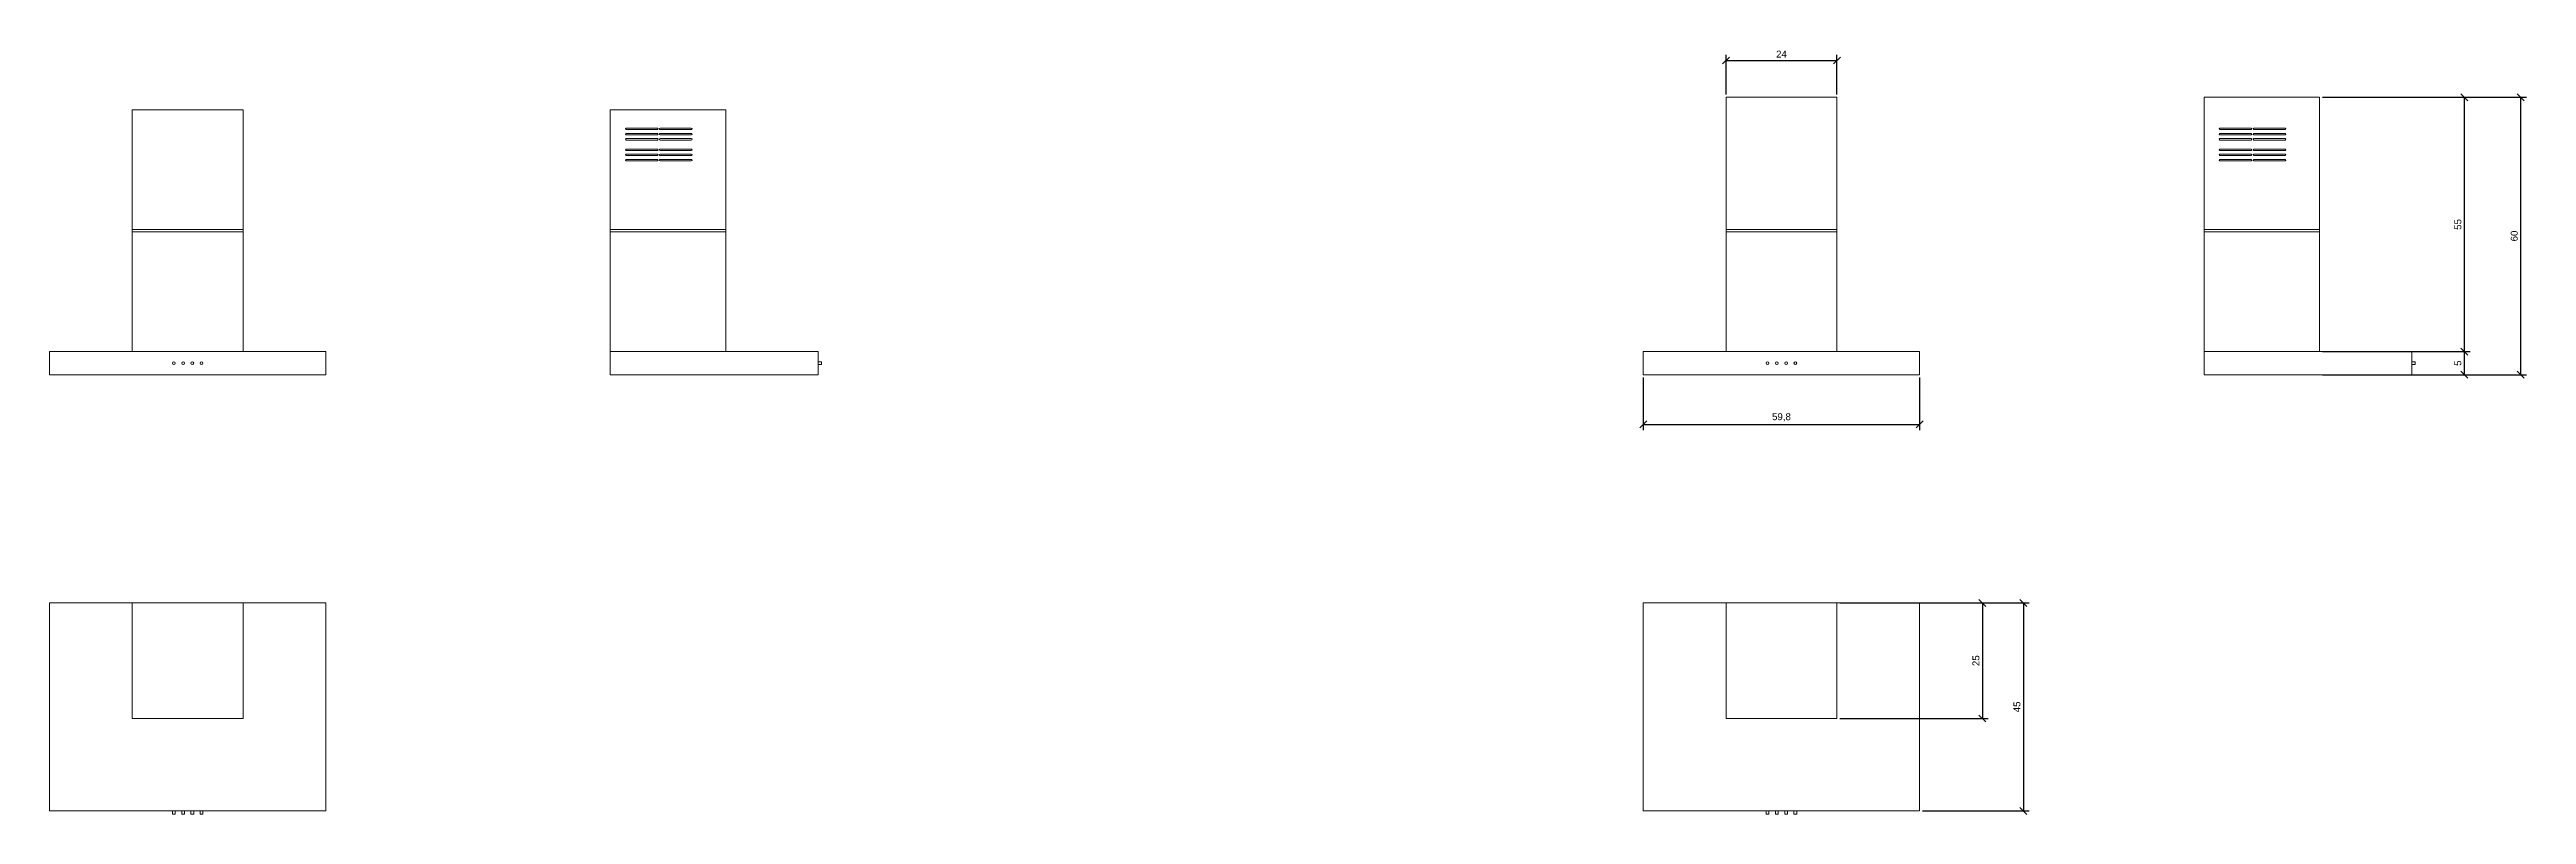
# Model space of a CAD drawing. Header units: millimetres. Extents: x 2812 to 3348, y 1689 to 1854.
import ezdxf

# ---------------------------------------------------------------- set-up
doc = ezdxf.new("R2010")
doc.units = ezdxf.units.MM
for name, color, linetype, lineweight in [('L_OGGETTI', 7, 'Continuous', 20), ('L_PIANTA PROSP', 7, 'Continuous', 20), ('L_QUOTE', 7, 'Continuous', 0)]:
    doc.layers.add(name, color=color, linetype=linetype, lineweight=lineweight)
doc.styles.get("Standard").update_dxf_attribs({"font": 'arial.ttf'})
doc.dimstyles.new('ISO-25', dxfattribs={"dimtxt": 2.5, "dimasz": 2.5, "dimexe": 1.25, "dimexo": 0.625, "dimtad": 1, "dimtxsty": 'Standard', "dimcen": 2.5, "dimadec": 0, "dimazin": 0, "dimtfac": 1, "dimtmove": 0, "dimatfit": 3, "dimfxl": 1, "dimarcsym": 0})

# ---------------------------------------------------------------- blocks, each defined once
blk = doc.blocks.new('_Oblique')
at = {"color": 0, "linetype": 'ByBlock', "lineweight": -2}
blk.add_line((-0.5, -0.5), (0.5, 0.5), dxfattribs=at)
blk = doc.blocks.new('*D1')
at = {"layer": 'Defpoints', "color": 0, "transparency": 16777216}
for p in [(3156.5, 1784.11), (3216.3, 1784.11), (3216.3, 1773.36)]:
    blk.add_point(p, dxfattribs=at)
at = {"layer": 'L_QUOTE', "color": 0, "lineweight": -2, "transparency": 16777216}
for p, q in [((3156.5, 1783.49), (3156.5, 1772.11)), ((3216.3, 1783.49), (3216.3, 1772.11)), ((3156.5, 1773.36), (3216.3, 1773.36))]:
    blk.add_line(p, q, dxfattribs=at)
at = {"layer": 'L_QUOTE', "color": 0, "lineweight": -2, "transparency": 16777216, "xscale": 1.5, "yscale": 1.5, "zscale": 1.5, "rotation": 180}
blk.add_blockref('_Oblique', (3156.5, 1773.36), dxfattribs=at)
at = {"layer": 'L_QUOTE', "color": 0, "lineweight": -2, "transparency": 16777216, "xscale": 1.5, "yscale": 1.5, "zscale": 1.5}
blk.add_blockref('_Oblique', (3216.3, 1773.36), dxfattribs=at)
at = {"layer": 'L_QUOTE', "color": 0, "transparency": 16777216, "insert": (3186.4, 1774.89), "char_height": 1.5, "attachment_point": 5}
blk.add_mtext('59,8', dxfattribs=at)
blk = doc.blocks.new('*D3')
at = {"layer": 'Defpoints', "color": 0, "transparency": 16777216}
for p in [(3322.86, 1789.11), (3322.86, 1784.11), (3334.19, 1784.11)]:
    blk.add_point(p, dxfattribs=at)
at = {"layer": 'L_QUOTE', "color": 0, "lineweight": -2, "transparency": 16777216}
for p, q in [((3323.49, 1789.11), (3335.44, 1789.11)), ((3334.19, 1789.11), (3334.19, 1784.11)), ((3323.49, 1784.11), (3335.44, 1784.11))]:
    blk.add_line(p, q, dxfattribs=at)
at = {"layer": 'L_QUOTE', "color": 0, "lineweight": -2, "transparency": 16777216, "xscale": 1.5, "yscale": 1.5, "zscale": 1.5}
for p, rotation in [((3334.19, 1789.11), 90), ((3334.19, 1784.11), 270)]:
    blk.add_blockref('_Oblique', p, dxfattribs=dict(at, rotation=rotation))
at = {"layer": 'L_QUOTE', "color": 0, "transparency": 16777216, "insert": (3332.8, 1786.61), "char_height": 1.5, "attachment_point": 5, "rotation": 90}
blk.add_mtext('5', dxfattribs=at)
blk = doc.blocks.new('*D7')
at = {"layer": 'Defpoints', "color": 0, "transparency": 16777216}
for p in [(3198.4, 1852.07), (3174.4, 1844.11), (3198.4, 1844.11)]:
    blk.add_point(p, dxfattribs=at)
at = {"layer": 'L_QUOTE', "color": 0, "lineweight": -2, "transparency": 16777216}
for p, q in [((3174.4, 1844.74), (3174.4, 1853.32)), ((3174.4, 1852.07), (3198.4, 1852.07)), ((3198.4, 1844.74), (3198.4, 1853.32))]:
    blk.add_line(p, q, dxfattribs=at)
at = {"layer": 'L_QUOTE', "color": 0, "lineweight": -2, "transparency": 16777216, "xscale": 1.5, "yscale": 1.5, "zscale": 1.5, "rotation": 180}
blk.add_blockref('_Oblique', (3174.4, 1852.07), dxfattribs=at)
at = {"layer": 'L_QUOTE', "color": 0, "lineweight": -2, "transparency": 16777216, "xscale": 1.5, "yscale": 1.5, "zscale": 1.5}
blk.add_blockref('_Oblique', (3198.4, 1852.07), dxfattribs=at)
at = {"layer": 'L_QUOTE', "color": 0, "transparency": 16777216, "insert": (3186.4, 1853.45), "char_height": 1.5, "attachment_point": 5}
blk.add_mtext('24', dxfattribs=at)
blk = doc.blocks.new('*D8')
at = {"layer": 'Defpoints', "color": 0, "transparency": 16777216}
for p in [(3302.86, 1844.11), (3302.86, 1789.11), (3334.19, 1789.11)]:
    blk.add_point(p, dxfattribs=at)
at = {"layer": 'L_QUOTE', "color": 0, "lineweight": -2, "transparency": 16777216}
for p, q in [((3303.49, 1844.11), (3335.44, 1844.11)), ((3334.19, 1844.11), (3334.19, 1789.11)), ((3303.49, 1789.11), (3335.44, 1789.11))]:
    blk.add_line(p, q, dxfattribs=at)
at = {"layer": 'L_QUOTE', "color": 0, "lineweight": -2, "transparency": 16777216, "xscale": 1.5, "yscale": 1.5, "zscale": 1.5}
for p, rotation in [((3334.19, 1844.11), 90), ((3334.19, 1789.11), 270)]:
    blk.add_blockref('_Oblique', p, dxfattribs=dict(at, rotation=rotation))
at = {"layer": 'L_QUOTE', "color": 0, "transparency": 16777216, "insert": (3332.8, 1816.61), "char_height": 1.5, "attachment_point": 5, "rotation": 90}
blk.add_mtext('55', dxfattribs=at)
blk = doc.blocks.new('*D9')
at = {"layer": 'Defpoints', "color": 0, "transparency": 16777216}
for p in [(3302.86, 1844.11), (3346.4, 1844.11), (3302.86, 1784.11)]:
    blk.add_point(p, dxfattribs=at)
at = {"layer": 'L_QUOTE', "color": 0, "lineweight": -2, "transparency": 16777216}
for p, q in [((3303.49, 1844.11), (3347.65, 1844.11)), ((3346.4, 1784.11), (3346.4, 1844.11)), ((3303.49, 1784.11), (3347.65, 1784.11))]:
    blk.add_line(p, q, dxfattribs=at)
at = {"layer": 'L_QUOTE', "color": 0, "lineweight": -2, "transparency": 16777216, "xscale": 1.5, "yscale": 1.5, "zscale": 1.5}
for p, rotation in [((3346.4, 1844.11), 90), ((3346.4, 1784.11), 270)]:
    blk.add_blockref('_Oblique', p, dxfattribs=dict(at, rotation=rotation))
at = {"layer": 'L_QUOTE', "color": 0, "transparency": 16777216, "insert": (3345.01, 1814.11), "char_height": 1.5, "attachment_point": 5, "rotation": 90}
blk.add_mtext('60', dxfattribs=at)
blk = doc.blocks.new('*D10')
at = {"layer": 'Defpoints', "color": 0, "transparency": 16777216}
for p in [(3216.3, 1734.76), (3216.3, 1689.76), (3238.76, 1689.76)]:
    blk.add_point(p, dxfattribs=at)
at = {"layer": 'L_QUOTE', "color": 0, "lineweight": -2, "transparency": 16777216}
for p, q in [((3216.93, 1734.76), (3240.01, 1734.76)), ((3238.76, 1734.76), (3238.76, 1689.76)), ((3216.93, 1689.76), (3240.01, 1689.76))]:
    blk.add_line(p, q, dxfattribs=at)
at = {"layer": 'L_QUOTE', "color": 0, "lineweight": -2, "transparency": 16777216, "xscale": 1.5, "yscale": 1.5, "zscale": 1.5}
for p, rotation in [((3238.76, 1734.76), 90), ((3238.76, 1689.76), 270)]:
    blk.add_blockref('_Oblique', p, dxfattribs=dict(at, rotation=rotation))
at = {"layer": 'L_QUOTE', "color": 0, "transparency": 16777216, "insert": (3237.37, 1712.26), "char_height": 1.5, "attachment_point": 5, "rotation": 90}
blk.add_mtext('45', dxfattribs=at)
blk = doc.blocks.new('*D11')
at = {"layer": 'Defpoints', "color": 0, "transparency": 16777216}
for p in [(3198.4, 1734.76), (3198.4, 1709.76), (3229.89, 1709.76)]:
    blk.add_point(p, dxfattribs=at)
at = {"layer": 'L_QUOTE', "color": 0, "lineweight": -2, "transparency": 16777216}
for p, q in [((3199.03, 1734.76), (3231.14, 1734.76)), ((3229.89, 1734.76), (3229.89, 1709.76)), ((3199.03, 1709.76), (3231.14, 1709.76))]:
    blk.add_line(p, q, dxfattribs=at)
at = {"layer": 'L_QUOTE', "color": 0, "lineweight": -2, "transparency": 16777216, "xscale": 1.5, "yscale": 1.5, "zscale": 1.5}
for p, rotation in [((3229.89, 1734.76), 90), ((3229.89, 1709.76), 270)]:
    blk.add_blockref('_Oblique', p, dxfattribs=dict(at, rotation=rotation))
at = {"layer": 'L_QUOTE', "color": 0, "transparency": 16777216, "insert": (3228.5, 1722.26), "char_height": 1.5, "attachment_point": 5, "rotation": 90}
blk.add_mtext('25', dxfattribs=at)

msp = doc.modelspace()

# ---------------------------------------------------------------- linework, layer by layer
at = {"layer": 'L_OGGETTI'}
for p, q in [((3174.402, 1789.111), (3174.402, 1844.111)), ((3198.402, 1844.111), (3174.402, 1844.111)), ((3174.402, 1789.111), (3174.402, 1841.411)), ((3198.402, 1844.111), (3198.402, 1841.411)), ((3198.402, 1841.411), (3198.402, 1789.111)), ((3302.863, 1844.111), (3277.863, 1844.111)), ((3277.863, 1844.111), (3277.863, 1841.411)), ((3277.863, 1841.411), (3277.863, 1784.111)), ((3302.863, 1841.411), (3302.863, 1844.111)), ((3302.863, 1841.411), (3302.863, 1789.111)), ((3281.312, 1837.42), (3288.062, 1837.42)), ((3288.062, 1837.12), (3281.312, 1837.12)), ((3281.312, 1836.295), (3288.062, 1836.295)), ((3288.062, 1835.995), (3281.312, 1835.995)), ((3281.312, 1835.17), (3288.062, 1835.17)), ((3288.062, 1834.87), (3281.312, 1834.87)), ((3288.662, 1837.42), (3295.412, 1837.42)), ((3295.412, 1837.12), (3288.662, 1837.12)), ((3288.662, 1836.295), (3295.412, 1836.295)), ((3295.412, 1835.995), (3288.662, 1835.995)), ((3288.662, 1835.17), (3295.412, 1835.17)), ((3295.412, 1834.87), (3288.662, 1834.87)), ((3281.312, 1832.92), (3288.062, 1832.92)), ((3288.062, 1832.62), (3281.312, 1832.62)), ((3281.312, 1831.795), (3288.062, 1831.795)), ((3288.062, 1831.495), (3281.312, 1831.495)), ((3281.312, 1830.67), (3288.062, 1830.67)), ((3288.062, 1830.37), (3281.312, 1830.37)), ((3288.662, 1832.92), (3295.412, 1832.92)), ((3295.412, 1832.62), (3288.662, 1832.62)), ((3288.662, 1831.795), (3295.412, 1831.795)), ((3295.412, 1831.495), (3288.662, 1831.495)), ((3288.662, 1830.67), (3295.412, 1830.67)), ((3295.412, 1830.37), (3288.662, 1830.37)), ((3198.402, 1815.511), (3174.402, 1815.511)), ((3174.402, 1815.511), (3174.402, 1815.011)), ((3174.402, 1815.011), (3198.402, 1815.011)), ((3198.402, 1815.261), (3198.402, 1815.511)), ((3278.863, 1815.511), (3277.863, 1815.511)), ((3278.863, 1815.011), (3277.863, 1815.011)), ((3302.863, 1815.511), (3278.863, 1815.511)), ((3278.863, 1815.011), (3302.863, 1815.011)), ((3156.502, 1789.111), (3216.302, 1789.111)), ((3156.502, 1784.111), (3156.502, 1789.111)), ((3186.402, 1789.111), (3174.402, 1789.111)), ((3216.302, 1784.111), (3216.302, 1789.111)), ((3302.863, 1789.111), (3277.863, 1789.111)), ((3277.863, 1789.111), (3322.863, 1789.111)), ((3322.863, 1789.111), (3322.863, 1784.111)), ((3322.863, 1786.911), (3323.563, 1786.911)), ((3323.563, 1786.311), (3322.863, 1786.311)), ((3323.563, 1786.911), (3323.563, 1786.311)), ((3186.402, 1784.111), (3156.502, 1784.111)), ((3186.402, 1784.111), (3216.302, 1784.111)), ((3277.863, 1784.111), (3322.863, 1784.111)), ((3156.502, 1734.758), (3216.302, 1734.758)), ((3156.502, 1734.758), (3156.502, 1689.758)), ((3174.402, 1734.758), (3174.402, 1709.758)), ((3198.402, 1709.758), (3198.402, 1734.758)), ((3216.302, 1689.758), (3216.302, 1734.758)), ((3174.402, 1709.758), (3198.402, 1709.758)), ((3156.502, 1689.758), (3216.302, 1689.758)), ((3183.102, 1689.758), (3183.102, 1689.058)), ((3183.102, 1689.058), (3183.702, 1689.058)), ((3183.702, 1689.058), (3183.702, 1689.758)), ((3185.102, 1689.758), (3185.102, 1689.058)), ((3185.102, 1689.058), (3185.702, 1689.058)), ((3185.702, 1689.058), (3185.702, 1689.758)), ((3187.102, 1689.758), (3187.102, 1689.058)), ((3187.102, 1689.058), (3187.702, 1689.058)), ((3187.702, 1689.058), (3187.702, 1689.758)), ((3189.102, 1689.758), (3189.102, 1689.058)), ((3189.102, 1689.058), (3189.702, 1689.058)), ((3189.702, 1689.058), (3189.702, 1689.758))]:
    msp.add_line(p, q, dxfattribs=at)
for centre in [(3183.402, 1786.611), (3185.402, 1786.611), (3187.402, 1786.611), (3189.402, 1786.611)]:
    msp.add_circle(centre, 0.3, dxfattribs=at)
for centre, start, end in [((3281.312, 1837.27), 90, 270), ((3281.312, 1836.145), 90, 270), ((3281.312, 1835.02), 90, 270), ((3288.062, 1837.27), 270, 90), ((3288.062, 1836.145), 270, 90), ((3288.062, 1835.02), 270, 90), ((3288.662, 1837.27), 90, 270), ((3288.662, 1836.145), 90, 270), ((3288.662, 1835.02), 90, 270), ((3295.412, 1837.27), 270, 90), ((3295.412, 1836.145), 270, 90), ((3295.412, 1835.02), 270, 90), ((3281.312, 1832.77), 90, 270), ((3281.312, 1831.645), 90, 270), ((3281.312, 1830.52), 90, 270), ((3288.062, 1832.77), 270, 90), ((3288.062, 1831.645), 270, 90), ((3288.062, 1830.52), 270, 90), ((3288.662, 1832.77), 90, 270), ((3288.662, 1831.645), 90, 270), ((3288.662, 1830.52), 90, 270), ((3295.412, 1832.77), 270, 90), ((3295.412, 1831.645), 270, 90), ((3295.412, 1830.52), 270, 90)]:
    msp.add_arc(centre, 0.15, start, end, dxfattribs=at)
at = {"layer": 'L_PIANTA PROSP'}
for p, q in [((2829.441, 1789.111), (2829.441, 1841.411)), ((2829.441, 1841.411), (2853.441, 1841.411)), ((2853.441, 1841.411), (2853.441, 1789.111)), ((2932.902, 1841.411), (2932.902, 1784.111)), ((2932.902, 1841.411), (2957.902, 1841.411)), ((2932.902, 1841.411), (2935.902, 1841.411)), ((2957.902, 1841.411), (2957.902, 1789.111)), ((2936.351, 1837.42), (2943.101, 1837.42)), ((2943.101, 1837.12), (2936.351, 1837.12)), ((2936.351, 1836.295), (2943.101, 1836.295)), ((2943.101, 1835.995), (2936.351, 1835.995)), ((2936.351, 1835.17), (2943.101, 1835.17)), ((2943.101, 1834.87), (2936.351, 1834.87)), ((2943.701, 1837.42), (2950.451, 1837.42)), ((2950.451, 1837.12), (2943.701, 1837.12)), ((2943.701, 1836.295), (2950.451, 1836.295)), ((2950.451, 1835.995), (2943.701, 1835.995)), ((2943.701, 1835.17), (2950.451, 1835.17)), ((2950.451, 1834.87), (2943.701, 1834.87)), ((2936.351, 1832.92), (2943.101, 1832.92)), ((2943.101, 1832.62), (2936.351, 1832.62)), ((2936.351, 1831.795), (2943.101, 1831.795)), ((2943.101, 1831.495), (2936.351, 1831.495)), ((2936.351, 1830.67), (2943.101, 1830.67)), ((2943.101, 1830.37), (2936.351, 1830.37)), ((2943.701, 1832.92), (2950.451, 1832.92)), ((2950.451, 1832.62), (2943.701, 1832.62)), ((2943.701, 1831.795), (2950.451, 1831.795)), ((2950.451, 1831.495), (2943.701, 1831.495)), ((2943.701, 1830.67), (2950.451, 1830.67)), ((2950.451, 1830.37), (2943.701, 1830.37)), ((2853.441, 1815.511), (2829.441, 1815.511)), ((2829.441, 1815.511), (2829.441, 1815.011)), ((2829.441, 1815.011), (2853.441, 1815.011)), ((2853.441, 1815.261), (2853.441, 1815.511)), ((2933.902, 1815.511), (2932.902, 1815.511)), ((2933.902, 1815.011), (2932.902, 1815.011)), ((2957.902, 1815.511), (2933.902, 1815.511)), ((2933.902, 1815.011), (2957.902, 1815.011)), ((2811.541, 1789.111), (2871.341, 1789.111)), ((2811.541, 1784.111), (2811.541, 1789.111)), ((2841.441, 1789.111), (2829.441, 1789.111)), ((2871.341, 1784.111), (2871.341, 1789.111)), ((2957.902, 1789.111), (2932.902, 1789.111)), ((2932.902, 1789.111), (2977.902, 1789.111)), ((2977.902, 1789.111), (2977.902, 1784.111)), ((2977.902, 1786.911), (2978.602, 1786.911)), ((2978.602, 1786.311), (2977.902, 1786.311)), ((2978.602, 1786.911), (2978.602, 1786.311)), ((2841.441, 1784.111), (2811.541, 1784.111)), ((2841.441, 1784.111), (2871.341, 1784.111)), ((2932.902, 1784.111), (2977.902, 1784.111)), ((2811.541, 1734.758), (2871.341, 1734.758)), ((2811.541, 1734.758), (2811.541, 1689.758)), ((2829.441, 1734.758), (2829.441, 1709.758)), ((2853.441, 1709.758), (2853.441, 1734.758)), ((2871.341, 1689.758), (2871.341, 1734.758)), ((2829.441, 1709.758), (2853.441, 1709.758)), ((2811.541, 1689.758), (2871.341, 1689.758)), ((2838.141, 1689.758), (2838.141, 1689.058)), ((2838.141, 1689.058), (2838.741, 1689.058)), ((2838.741, 1689.058), (2838.741, 1689.758)), ((2840.141, 1689.758), (2840.141, 1689.058)), ((2840.141, 1689.058), (2840.741, 1689.058)), ((2840.741, 1689.058), (2840.741, 1689.758)), ((2842.141, 1689.758), (2842.141, 1689.058)), ((2842.141, 1689.058), (2842.741, 1689.058)), ((2842.741, 1689.058), (2842.741, 1689.758)), ((2844.141, 1689.758), (2844.141, 1689.058)), ((2844.141, 1689.058), (2844.741, 1689.058)), ((2844.741, 1689.058), (2844.741, 1689.758))]:
    msp.add_line(p, q, dxfattribs=at)
for centre in [(2838.441, 1786.611), (2840.441, 1786.611), (2842.441, 1786.611), (2844.441, 1786.611)]:
    msp.add_circle(centre, 0.3, dxfattribs=at)
for centre, start, end in [((2936.351, 1837.27), 90, 270), ((2936.351, 1836.145), 90, 270), ((2936.351, 1835.02), 90, 270), ((2943.101, 1837.27), 270, 90), ((2943.101, 1836.145), 270, 90), ((2943.101, 1835.02), 270, 90), ((2943.701, 1837.27), 90, 270), ((2943.701, 1836.145), 90, 270), ((2943.701, 1835.02), 90, 270), ((2950.451, 1837.27), 270, 90), ((2950.451, 1836.145), 270, 90), ((2950.451, 1835.02), 270, 90), ((2936.351, 1832.77), 90, 270), ((2936.351, 1831.645), 90, 270), ((2936.351, 1830.52), 90, 270), ((2943.101, 1832.77), 270, 90), ((2943.101, 1831.645), 270, 90), ((2943.101, 1830.52), 270, 90), ((2943.701, 1832.77), 90, 270), ((2943.701, 1831.645), 90, 270), ((2943.701, 1830.52), 90, 270), ((2950.451, 1832.77), 270, 90), ((2950.451, 1831.645), 270, 90), ((2950.451, 1830.52), 270, 90)]:
    msp.add_arc(centre, 0.15, start, end, dxfattribs=at)

# ---------------------------------------------------------------- dimensions: what is measured, and where the dimension line sits
at = {"layer": 'L_QUOTE'}
for base, p1, p2, picture, middle in [((3198.402, 1852.07), (3174.402, 1844.111), (3198.402, 1844.111), '*D7', (3186.402, 1853.448)), ((3216.302, 1773.36), (3156.502, 1784.111), (3216.302, 1784.111), '*D1', (3186.402, 1774.887))]:
    dim = msp.add_linear_dim(base=base, p1=p1, p2=p2, dimstyle='ISO-25', override={"dimtxt": 1.5, "dimasz": 1.5, "dimblk1": 'Oblique', "dimblk2": 'Oblique', "dimsah": 1}, dxfattribs=at)
    dim.commit()
    dim.dimension.update_dxf_attribs({"geometry": picture, "text_midpoint": middle})
for base, p1, p2, picture, middle in [((3334.188, 1789.111), (3302.863, 1844.111), (3302.863, 1789.111), '*D8', (3332.8, 1816.611)), ((3346.399, 1844.111), (3302.863, 1784.111), (3302.863, 1844.111), '*D9', (3345.008, 1814.111)), ((3334.188, 1784.111), (3322.863, 1789.111), (3322.863, 1784.111), '*D3', (3332.8, 1786.611))]:
    dim = msp.add_linear_dim(base=base, p1=p1, p2=p2, angle=90, dimstyle='ISO-25', override={"dimtxt": 1.5, "dimasz": 1.5, "dimblk1": 'Oblique', "dimblk2": 'Oblique', "dimsah": 1}, dxfattribs=at)
    dim.commit()
    dim.dimension.update_dxf_attribs({"geometry": picture, "text_midpoint": middle})
for base, p1, p2, picture, middle in [((3229.89, 1709.758), (3198.402, 1734.758), (3198.402, 1709.758), '*D11', (3229.89, 1722.258)), ((3238.761, 1689.758), (3216.302, 1734.758), (3216.302, 1689.758), '*D10', (3238.761, 1712.258))]:
    dim = msp.add_linear_dim(base=base, p1=p1, p2=p2, angle=90, dimstyle='ISO-25', override={"dimtxt": 1.5, "dimasz": 1.5, "dimblk1": 'Oblique', "dimblk2": 'Oblique', "dimsah": 1}, dxfattribs=at)
    dim.commit()
    dim.dimension.update_dxf_attribs({"geometry": picture, "text_midpoint": middle, "dimtype": 160})

doc.saveas('drawing.dxf')
